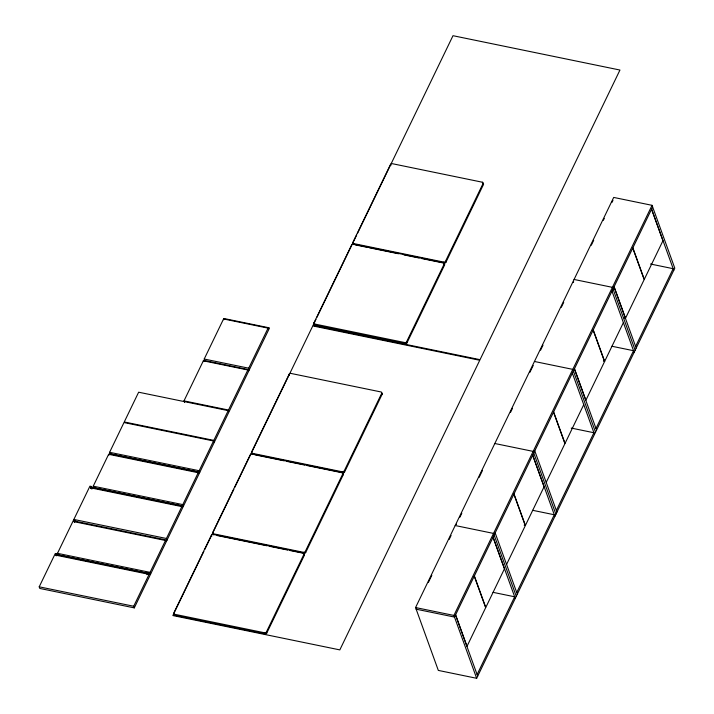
<?xml version="1.0" encoding="UTF-8"?>
<svg xmlns="http://www.w3.org/2000/svg" width="714" height="714" viewBox="0 0 714 714"><rect width="100%" height="100%" fill="white"/><g stroke="black" fill="none" stroke-linecap="round" stroke-linejoin="round"><path stroke-width="1.07" d="M39.208 586.819L55.281 553.529L56.513 553.787A1.366 0.678 25.8 0 0 58.048 554.849L147.611 573.271A1.366 0.678 25.8 0 0 148.548 572.708L149.779 572.967L150.368 574.6L134.286 607.882L39.797 588.443L39.208 586.819L133.697 606.248L134.286 607.882M56.415 555.822A1.366 0.678 25.8 0 1 55.844 555.171L56.513 553.787M74.8 520.301L74.131 521.693L165.478 540.48L165.773 541.292L166.442 539.9L166.737 540.712L150.654 574.002L58.075 554.956L57.486 553.332L73.569 520.042L74.8 520.301A1.366 0.678 25.8 0 0 76.327 521.372M73.854 519.453L89.937 486.163L91.169 486.421A1.366 0.678 25.8 0 0 92.695 487.483L182.811 506.021L183.105 506.833L167.022 540.123L74.443 521.077L73.854 519.453L166.433 538.49L167.022 540.123M90.616 488.028A1.366 0.678 25.8 0 1 90.499 487.814L91.169 486.421M199.179 472.141L199.474 472.954L183.391 506.244L93.829 487.823L93.239 486.189L108.644 454.3L198.206 472.722L198.501 473.534L199.179 472.141L109.608 453.72L108.939 455.113L108.644 454.3M109.608 452.31L123.977 422.554L213.54 440.975L214.138 442.609L199.759 472.365L110.197 453.943L109.608 452.31L199.17 470.731L199.759 472.365M92.026 488.876L92.695 487.483M184.578 402.509L183.989 400.884L203.338 360.82L247.847 369.977L248.142 370.789L248.713 369.602L249.007 370.414L229.087 411.666L228.489 410.032L247.847 369.977M204.793 360.668L204.204 359.035L223.553 318.971L268.062 328.128L268.357 328.94L268.928 327.753L224.419 318.605L223.848 319.792L223.553 318.971M268.928 327.753L269.232 328.574L249.302 369.816L204.204 360.445L203.633 361.632L203.338 360.82M146.941 574.663L147.611 573.271M147.896 574.395A1.366 0.678 25.8 0 0 147.878 574.101L148.548 572.708M133.697 606.248L149.779 572.967M150.654 574.002L150.065 572.369L165.478 540.48M166.433 538.49L181.838 506.601L90.499 487.814M183.391 506.244L182.802 504.611L198.206 472.722M199.17 470.731L213.54 440.975M213.834 440.386L228.203 410.63L138.641 392.209L124.263 421.965L213.834 440.386L214.423 442.011L228.792 412.264L228.203 410.63M249.302 369.816L248.713 368.192L268.062 328.128M182.811 506.021L182.141 507.413L181.838 506.601M211.389 535.197L173.823 612.942A1.366 1.062 -19.9 0 0 174.546 614.263L174.93 615.325L265.037 633.862A1.366 1.062 -19.9 0 0 266.786 633.041L304.351 555.296L303.968 554.242A1.366 1.062 -19.9 0 0 303.245 552.913L213.138 534.384A1.366 1.062 -19.9 0 0 211.389 535.197L211.772 536.259M212.71 532.466A1.366 1.062 -19.9 0 0 213.424 533.786L213.807 534.848A1.366 1.062 -19.9 0 1 213.093 533.519L212.71 532.466L250.266 454.72A1.366 1.062 -19.9 0 1 252.015 453.899L342.131 472.436A1.366 1.062 -19.9 0 1 342.845 473.757L343.229 474.819L305.672 552.565A1.366 1.062 -19.9 0 1 303.923 553.377L289.804 550.476M306.975 465.528L342.8 472.9A1.366 1.062 -19.9 0 0 344.55 472.088L382.106 394.342L381.722 393.28A1.366 1.062 -19.9 0 0 381.008 391.959L290.901 373.422A1.366 1.062 -19.9 0 0 289.152 374.243L251.587 451.98A1.366 1.062 -19.9 0 0 252.301 453.31L252.685 454.363A1.366 1.062 -19.9 0 1 251.971 453.042M314.035 322.719L351.6 244.973A1.366 1.062 -19.9 0 1 353.35 244.161L443.456 262.69A1.366 1.062 -19.9 0 1 444.179 264.01L444.563 265.072L406.998 342.818A1.366 1.062 -19.9 0 1 405.249 343.639L315.142 325.102A1.366 1.062 -19.9 0 1 314.419 323.781L314.035 322.719A1.366 1.062 -19.9 0 0 314.758 324.04L315.142 325.102M421.331 258.468L444.135 263.154A1.366 1.062 -19.9 0 0 445.884 262.341L483.44 184.596L483.057 183.534A1.366 1.062 -19.9 0 0 482.343 182.213L392.227 163.676A1.366 1.062 -19.9 0 0 390.478 164.497L352.921 242.242A1.366 1.062 -19.9 0 0 353.635 243.563L354.019 244.625M203.847 551.413L172.859 615.557L339.828 649.892L479.754 360.267L312.786 325.923L234.835 487.278M204.811 549.405L233.862 489.277M315.972 319.319L313.071 325.325L480.04 359.669L619.957 70.043L452.997 35.7L357.616 233.13M316.945 317.311L356.643 235.129M174.546 614.263L264.653 632.8A1.366 1.062 -19.9 0 0 266.402 631.979L303.968 554.242M213.424 533.786L303.539 552.324A1.366 1.062 -19.9 0 0 305.289 551.503L342.845 473.757M252.301 453.31L342.417 471.838A1.366 1.062 -19.9 0 0 344.166 471.026L381.722 393.28M314.758 324.04L404.865 342.577A1.366 1.062 -19.9 0 0 406.614 341.756L444.179 264.01M353.635 243.563L443.751 262.1A1.366 1.062 -19.9 0 0 445.5 261.279L483.057 183.534M415.566 607.552L613.701 197.43L652.043 205.32L674.792 268.178L476.657 678.3L438.316 670.41L415.566 607.552L453.908 615.441L476.657 678.3M428.445 582.312L431.818 575.332M449.151 539.454L451.078 535.464M459.887 517.231L461.815 513.241M479.148 477.363L482.521 470.383M510.59 412.281L512.518 408.292M529.85 372.413L533.224 365.434M540.587 350.19L542.997 345.21M561.293 307.332L563.703 302.343M591.29 245.241L593.7 240.261M603.33 220.323L604.294 218.332M611.996 202.383L612.96 200.384M416.673 608.114L416.155 609.185L454.497 617.074L652.632 206.953M453.908 615.441L652.043 205.32M506.628 564.31L525.29 525.674L513.91 494.249M524.174 525.183L525.406 525.433L544.068 486.805L532.698 455.371M546.255 482.28L564.917 443.653L553.537 412.219M583.695 404.776L565.033 443.412L553.653 411.987M603.428 361.132L604.66 361.391L623.322 322.755M624.277 317.98L625.509 318.239L644.171 279.602L632.791 248.169M477.104 674.534L514.669 596.788L493.053 592.343M516.731 592.504L554.296 514.758L532.68 510.314M556.358 510.483L593.923 432.738L571.227 428.07M595.985 428.454L633.55 350.708L611.934 346.263M635.612 346.433L673.177 268.687L650.481 264.019M574.074 279.46L612.416 287.34L635.165 350.199M355.108 244.848L367.05 247.303M369.218 247.749L398.528 253.773M403.963 254.898L419.163 258.022M534.447 361.48L572.789 369.37L595.538 432.229M204.204 359.035L248.713 368.192M494.82 443.51L533.162 451.391L555.911 514.25M183.989 400.884L228.489 410.032M254.862 454.818L284.172 460.842M286.341 461.289L304.798 465.082M455.193 525.531L493.535 533.42L516.284 596.279M93.239 486.189L182.802 504.611M217.065 535.518L267.009 545.791M269.178 546.237L287.635 550.03M57.486 553.332L150.065 572.369M55.844 555.171L147.878 574.101M651.596 209.086L673.766 270.32M651.579 209.3L662.949 240.725L644.287 279.361L632.907 247.936M614.129 286.805L625.509 318.239M614.04 286.832L636.201 348.066M611.969 291.116L634.139 352.341M593.28 329.957L604.66 361.391M593.164 330.198L604.544 361.623L585.882 400.259L574.502 368.835M574.413 368.861L596.574 430.087M572.342 373.136L594.512 434.371M482.343 182.213L482.726 183.275M534.786 450.882L556.947 512.108M532.715 455.166L554.885 516.392M445.5 261.279L445.884 262.341M443.751 262.1L444.135 263.154M514.026 494.008L525.406 525.433M390.478 164.497L390.861 165.55M495.159 532.912L517.32 594.137M493.088 537.187L515.258 598.412M493.071 537.401L504.441 568.826L485.779 607.462L474.399 576.028M406.614 341.756L406.998 342.818M404.865 342.577L405.249 343.639M474.283 576.269L485.663 607.694L467.001 646.331L455.621 614.906M455.532 614.933L477.693 676.158M344.166 471.026L344.55 472.088M342.417 471.838L342.8 472.9M342.131 472.436L342.515 473.498A1.366 1.062 -19.9 0 1 343.229 474.819M289.152 374.243L289.536 375.296M305.289 551.503L305.672 552.565M303.539 552.324L303.923 553.377M204.204 360.445L204.507 361.257M266.402 631.979L266.786 633.041M264.653 632.8L265.037 633.862M109.608 453.72L109.911 454.532M456.398 524.513A1.366 0.535 -78.4 0 1 456.514 524.21M91.695 488.787A1.366 0.678 25.8 0 1 91.071 488.456M74.702 522.345A1.366 0.678 25.8 0 1 74.131 521.693M483.03 183.373A1.366 1.062 -19.9 0 1 483.44 184.596M353.716 244.518A1.366 1.062 -19.9 0 1 353.305 243.296M443.84 263.752A1.366 1.062 -19.9 0 1 444.563 265.072M381.695 393.119A1.366 1.062 -19.9 0 1 382.106 394.342M303.789 554.019A1.366 1.062 -19.9 0 1 304.351 555.296M174.93 615.325A1.366 1.062 -19.9 0 1 174.207 614.004M573.333 282.414A1.366 0.535 -78.4 0 1 573.708 281.932"/></g></svg>
